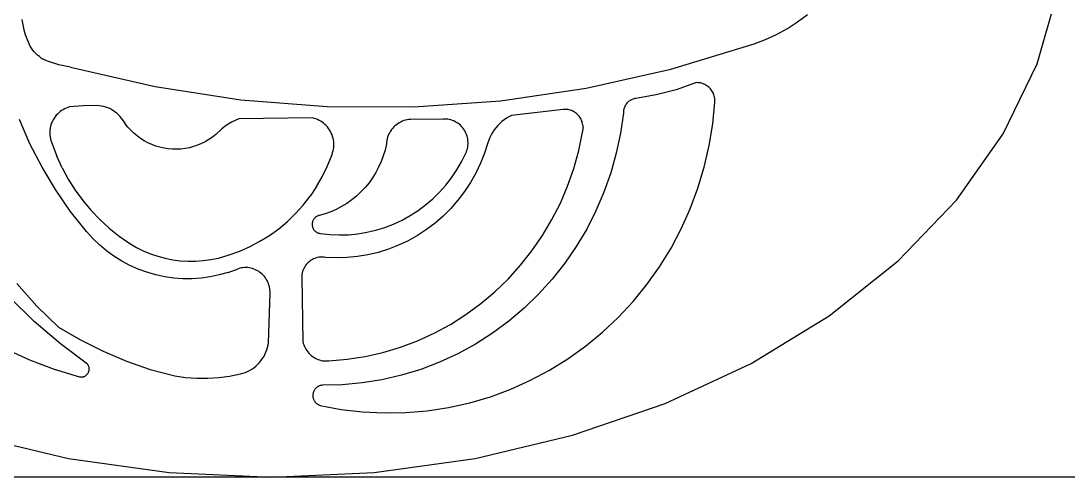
# Model space of a CAD drawing. Extents: x 396092 to 455492, y 17293 to 132793.
# Drawn here: x 413657.4 to 413788.1, y 60901 to 60957.8 of the extents above; entities that cross this region are included whole.
import ezdxf

# ---------------------------------------------------------------- set-up
doc = ezdxf.new("R2010")
doc.units = 0
doc.header["$LTSCALE"] = 1000
doc.header["$MEASUREMENT"] = 0
doc.layers.add('MU', color=34, linetype='Continuous')

msp = doc.modelspace()

# ---------------------------------------------------------------- linework, layer by layer
at = {"layer": 'MU', "color": 37}
for p, q in [((413784.05, 60952.49), (413786.65, 60961.62)), ((413754.18, 60957.72), (413755.41, 60958.64)), ((413657.49, 60957.99), (413657.59, 60957.35)), ((413657.59, 60957.35), (413657.73, 60956.73)), ((413752.9, 60956.89), (413754.18, 60957.72)), ((413657.73, 60956.73), (413657.91, 60956.12)), ((413657.91, 60956.12), (413658.13, 60955.52)), ((413750.17, 60955.51), (413751.56, 60956.15)), ((413751.56, 60956.15), (413752.9, 60956.89)), ((413658.13, 60955.52), (413658.39, 60954.93)), ((413658.52, 60954.67), (413658.39, 60954.93)), ((413658.67, 60954.42), (413658.52, 60954.67)), ((413658.84, 60954.19), (413658.67, 60954.42)), ((413738.39, 60951.82), (413748.75, 60954.97)), ((413748.75, 60954.97), (413750.17, 60955.51)), ((413659.02, 60953.96), (413658.84, 60954.19)), ((413659.22, 60953.75), (413659.02, 60953.96)), ((413659.43, 60953.55), (413659.22, 60953.75)), ((413659.66, 60953.37), (413659.43, 60953.55)), ((413659.9, 60953.2), (413659.66, 60953.37)), ((413659.9, 60953.2), (413660.15, 60953.05)), ((413660.4, 60952.93), (413660.15, 60953.05)), ((413660.67, 60952.82), (413660.4, 60952.93)), ((413662.09, 60952.37), (413660.67, 60952.82)), ((413663.54, 60952.06), (413662.09, 60952.37)), ((413663.54, 60952.06), (413674.08, 60949.63)), ((413727.83, 60949.45), (413738.39, 60951.82)), ((413779.78, 60943.73), (413784.05, 60952.49)), ((413674.08, 60949.63), (413684.77, 60947.98)), ((413717.13, 60947.88), (413727.83, 60949.45)), ((413739.04, 60949.25), (413736.55, 60948.6)), ((413741.46, 60950.12), (413739.04, 60949.25)), ((413741.61, 60950.13), (413741.46, 60950.12)), ((413741.76, 60950.12), (413741.61, 60950.13)), ((413741.9, 60950.11), (413741.76, 60950.12)), ((413742.05, 60950.09), (413741.9, 60950.11)), ((413742.19, 60950.05), (413742.05, 60950.09)), ((413742.33, 60950.01), (413742.19, 60950.05)), ((413742.47, 60949.96), (413742.33, 60950.01)), ((413742.6, 60949.9), (413742.47, 60949.96)), ((413742.73, 60949.83), (413742.6, 60949.9)), ((413742.86, 60949.75), (413742.73, 60949.83)), ((413742.98, 60949.67), (413742.86, 60949.75)), ((413743.09, 60949.57), (413742.98, 60949.67)), ((413743.2, 60949.47), (413743.09, 60949.57)), ((413743.3, 60949.36), (413743.2, 60949.47)), ((413743.39, 60949.25), (413743.3, 60949.36)), ((413743.48, 60949.13), (413743.39, 60949.25)), ((413743.56, 60949), (413743.48, 60949.13)), ((413684.77, 60947.98), (413695.54, 60947.14)), ((413706.35, 60947.11), (413717.13, 60947.88)), ((413733.15, 60947.8), (413733.06, 60947.73)), ((413733.25, 60947.87), (413733.15, 60947.8)), ((413733.35, 60947.94), (413733.25, 60947.87)), ((413733.46, 60947.99), (413733.35, 60947.94)), ((413733.56, 60948.04), (413733.46, 60947.99)), ((413733.67, 60948.08), (413733.56, 60948.04)), ((413733.79, 60948.12), (413733.67, 60948.08)), ((413733.9, 60948.14), (413733.79, 60948.12)), ((413734.02, 60948.16), (413733.9, 60948.14)), ((413736.55, 60948.6), (413734.02, 60948.16)), ((413743.63, 60948.87), (413743.56, 60949)), ((413743.69, 60948.74), (413743.63, 60948.87)), ((413743.74, 60948.6), (413743.69, 60948.74)), ((413743.79, 60948.45), (413743.74, 60948.6)), ((413743.82, 60948.31), (413743.79, 60948.45)), ((413743.85, 60948.16), (413743.82, 60948.31)), ((413743.86, 60948.01), (413743.85, 60948.16)), ((413743.87, 60947.86), (413743.86, 60948.01)), ((413743.86, 60947.71), (413743.87, 60947.86)), ((413662.24, 60946.52), (413662.07, 60946.37)), ((413662.42, 60946.65), (413662.24, 60946.52)), ((413662.61, 60946.76), (413662.42, 60946.65)), ((413662.8, 60946.87), (413662.61, 60946.76)), ((413663.01, 60946.96), (413662.8, 60946.87)), ((413663.21, 60947.03), (413663.01, 60946.96)), ((413663.42, 60947.1), (413663.21, 60947.03)), ((413665.14, 60947.24), (413663.42, 60947.1)), ((413666.86, 60947.26), (413665.14, 60947.24)), ((413667.13, 60947.25), (413666.86, 60947.26)), ((413667.4, 60947.21), (413667.13, 60947.25)), ((413667.67, 60947.16), (413667.4, 60947.21)), ((413667.93, 60947.09), (413667.67, 60947.16)), ((413668.19, 60947), (413667.93, 60947.09)), ((413668.44, 60946.89), (413668.19, 60947)), ((413668.68, 60946.76), (413668.44, 60946.89)), ((413668.91, 60946.62), (413668.68, 60946.76)), ((413669.13, 60946.46), (413668.91, 60946.62)), ((413695.54, 60947.14), (413706.35, 60947.11)), ((413724.96, 60946.78), (413718.52, 60946.02)), ((413725.11, 60946.8), (413724.96, 60946.78)), ((413725.26, 60946.8), (413725.11, 60946.8)), ((413725.41, 60946.79), (413725.26, 60946.8)), ((413725.56, 60946.77), (413725.41, 60946.79)), ((413725.7, 60946.74), (413725.56, 60946.77)), ((413725.84, 60946.7), (413725.7, 60946.74)), ((413725.99, 60946.65), (413725.84, 60946.7)), ((413726.12, 60946.59), (413725.99, 60946.65)), ((413726.26, 60946.52), (413726.12, 60946.59)), ((413726.38, 60946.45), (413726.26, 60946.52)), ((413732.47, 60946.58), (413732.46, 60946.46)), ((413732.49, 60946.7), (413732.47, 60946.58)), ((413732.52, 60946.82), (413732.49, 60946.7)), ((413732.55, 60946.93), (413732.52, 60946.82)), ((413732.59, 60947.05), (413732.55, 60946.93)), ((413732.64, 60947.16), (413732.59, 60947.05)), ((413732.69, 60947.26), (413732.64, 60947.16)), ((413732.75, 60947.36), (413732.69, 60947.26)), ((413732.82, 60947.46), (413732.75, 60947.36)), ((413732.9, 60947.56), (413732.82, 60947.46)), ((413732.98, 60947.64), (413732.9, 60947.56)), ((413733.06, 60947.73), (413732.98, 60947.64)), ((413743.6, 60944.98), (413743.86, 60947.71)), ((413658.49, 60942.52), (413657.19, 60945.52)), ((413661.28, 60945.31), (413661.19, 60945.1)), ((413661.38, 60945.51), (413661.28, 60945.31)), ((413661.49, 60945.7), (413661.38, 60945.51)), ((413661.62, 60945.88), (413661.49, 60945.7)), ((413661.76, 60946.06), (413661.62, 60945.88)), ((413661.91, 60946.22), (413661.76, 60946.06)), ((413662.07, 60946.37), (413661.91, 60946.22)), ((413669.34, 60946.29), (413669.13, 60946.46)), ((413669.54, 60946.1), (413669.34, 60946.29)), ((413669.73, 60945.9), (413669.54, 60946.1)), ((413669.9, 60945.68), (413669.73, 60945.9)), ((413669.9, 60945.68), (413670.36, 60945.01)), ((413683.63, 60945.21), (413683.21, 60944.95)), ((413684.07, 60945.43), (413683.63, 60945.21)), ((413684.52, 60945.63), (413684.07, 60945.43)), ((413693.69, 60945.73), (413684.52, 60945.63)), ((413693.91, 60945.67), (413693.69, 60945.73)), ((413694.12, 60945.61), (413693.91, 60945.67)), ((413694.33, 60945.53), (413694.12, 60945.61)), ((413694.53, 60945.43), (413694.33, 60945.53)), ((413694.73, 60945.32), (413694.53, 60945.43)), ((413694.91, 60945.2), (413694.73, 60945.32)), ((413695.09, 60945.07), (413694.91, 60945.2)), ((413704.7, 60945.22), (413704.51, 60945.12)), ((413704.89, 60945.31), (413704.7, 60945.22)), ((413705.09, 60945.39), (413704.89, 60945.31)), ((413705.29, 60945.45), (413705.09, 60945.39)), ((413705.5, 60945.49), (413705.29, 60945.45)), ((413705.71, 60945.53), (413705.5, 60945.49)), ((413705.92, 60945.54), (413705.71, 60945.53)), ((413709.98, 60945.59), (413705.92, 60945.54)), ((413710.17, 60945.59), (413709.98, 60945.59)), ((413710.37, 60945.58), (413710.17, 60945.59)), ((413710.56, 60945.56), (413710.37, 60945.58)), ((413710.76, 60945.53), (413710.56, 60945.56)), ((413710.95, 60945.48), (413710.76, 60945.53)), ((413711.14, 60945.42), (413710.95, 60945.48)), ((413711.32, 60945.35), (413711.14, 60945.42)), ((413711.5, 60945.26), (413711.32, 60945.35)), ((413711.67, 60945.16), (413711.5, 60945.26)), ((413717.32, 60945.27), (413717.05, 60945.04)), ((413717.6, 60945.49), (413717.32, 60945.27)), ((413717.9, 60945.69), (413717.6, 60945.49)), ((413718.2, 60945.87), (413717.9, 60945.69)), ((413718.52, 60946.02), (413718.2, 60945.87)), ((413726.51, 60946.36), (413726.38, 60946.45)), ((413726.62, 60946.27), (413726.51, 60946.36)), ((413726.74, 60946.17), (413726.62, 60946.27)), ((413726.84, 60946.06), (413726.74, 60946.17)), ((413726.94, 60945.94), (413726.84, 60946.06)), ((413727.03, 60945.82), (413726.94, 60945.94)), ((413727.11, 60945.69), (413727.03, 60945.82)), ((413727.18, 60945.56), (413727.11, 60945.69)), ((413727.24, 60945.42), (413727.18, 60945.56)), ((413727.3, 60945.28), (413727.24, 60945.42)), ((413727.34, 60945.14), (413727.3, 60945.28)), ((413732.46, 60946.34), (413732.1, 60943.82)), ((413732.46, 60946.46), (413732.46, 60946.34)), ((413660.97, 60944.24), (413660.95, 60944.01)), ((413660.95, 60944.01), (413660.95, 60943.79)), ((413661, 60944.46), (413660.97, 60944.24)), ((413661.05, 60944.68), (413661, 60944.46)), ((413661.11, 60944.89), (413661.05, 60944.68)), ((413661.19, 60945.1), (413661.11, 60944.89)), ((413670.69, 60944.59), (413670.36, 60945.01)), ((413671.05, 60944.19), (413670.69, 60944.59)), ((413671.44, 60943.82), (413671.05, 60944.19)), ((413681.66, 60943.67), (413682.42, 60944.36)), ((413682.8, 60944.67), (413682.42, 60944.36)), ((413683.21, 60944.95), (413682.8, 60944.67)), ((413695.26, 60944.92), (413695.09, 60945.07)), ((413695.42, 60944.77), (413695.26, 60944.92)), ((413695.57, 60944.6), (413695.42, 60944.77)), ((413695.71, 60944.42), (413695.57, 60944.6)), ((413695.84, 60944.23), (413695.71, 60944.42)), ((413695.95, 60944.04), (413695.84, 60944.23)), ((413696.05, 60943.84), (413695.95, 60944.04)), ((413703.33, 60943.92), (413703.23, 60943.73)), ((413703.44, 60944.1), (413703.33, 60943.92)), ((413703.56, 60944.28), (413703.44, 60944.1)), ((413703.7, 60944.44), (413703.56, 60944.28)), ((413703.84, 60944.6), (413703.7, 60944.44)), ((413703.99, 60944.75), (413703.84, 60944.6)), ((413704.16, 60944.88), (413703.99, 60944.75)), ((413704.33, 60945.01), (413704.16, 60944.88)), ((413704.51, 60945.12), (413704.33, 60945.01)), ((413711.83, 60945.06), (413711.67, 60945.16)), ((413711.99, 60944.94), (413711.83, 60945.06)), ((413712.14, 60944.81), (413711.99, 60944.94)), ((413712.28, 60944.67), (413712.14, 60944.81)), ((413712.41, 60944.52), (413712.28, 60944.67)), ((413712.53, 60944.36), (413712.41, 60944.52)), ((413712.64, 60944.19), (413712.53, 60944.36)), ((413712.74, 60944.02), (413712.64, 60944.19)), ((413712.83, 60943.84), (413712.74, 60944.02)), ((413716.16, 60943.93), (413715.98, 60943.62)), ((413716.35, 60944.23), (413716.16, 60943.93)), ((413716.57, 60944.51), (413716.35, 60944.23)), ((413716.8, 60944.78), (413716.57, 60944.51)), ((413717.05, 60945.04), (413716.8, 60944.78)), ((413726.89, 60941.67), (413727.36, 60943.94)), ((413727.38, 60944.99), (413727.34, 60945.14)), ((413727.36, 60943.94), (413727.39, 60944.09)), ((413727.41, 60944.84), (413727.38, 60944.99)), ((413727.39, 60944.09), (413727.41, 60944.24)), ((413727.41, 60944.84), (413727.42, 60944.69)), ((413727.41, 60944.24), (413727.43, 60944.39)), ((413727.42, 60944.69), (413727.43, 60944.54)), ((413727.43, 60944.39), (413727.43, 60944.54)), ((413743.16, 60942.28), (413743.6, 60944.98)), ((413660.95, 60943.79), (413660.96, 60943.56)), ((413660.96, 60943.56), (413660.99, 60943.34)), ((413660.99, 60943.34), (413661.03, 60943.12)), ((413661.03, 60943.12), (413661.09, 60942.9)), ((413661.09, 60942.9), (413661.16, 60942.69)), ((413661.16, 60942.69), (413661.24, 60942.48)), ((413671.85, 60943.48), (413671.44, 60943.82)), ((413672.28, 60943.16), (413671.85, 60943.48)), ((413672.73, 60942.88), (413672.28, 60943.16)), ((413673.2, 60942.63), (413672.73, 60942.88)), ((413673.68, 60942.41), (413673.2, 60942.63)), ((413680.34, 60942.77), (413679.87, 60942.53)), ((413680.8, 60943.04), (413680.34, 60942.77)), ((413681.24, 60943.34), (413680.8, 60943.04)), ((413681.66, 60943.67), (413681.24, 60943.34)), ((413696.14, 60943.63), (413696.05, 60943.84)), ((413696.21, 60943.42), (413696.14, 60943.63)), ((413696.27, 60943.2), (413696.21, 60943.42)), ((413696.32, 60942.98), (413696.27, 60943.2)), ((413696.35, 60942.75), (413696.32, 60942.98)), ((413696.37, 60942.52), (413696.35, 60942.75)), ((413702.94, 60942.69), (413702.92, 60942.48)), ((413702.97, 60942.91), (413702.94, 60942.69)), ((413703.01, 60943.12), (413702.97, 60942.91)), ((413703.07, 60943.33), (413703.01, 60943.12)), ((413703.15, 60943.53), (413703.07, 60943.33)), ((413703.23, 60943.73), (413703.15, 60943.53)), ((413712.9, 60943.66), (413712.83, 60943.84)), ((413712.97, 60943.47), (413712.9, 60943.66)), ((413713.02, 60943.27), (413712.97, 60943.47)), ((413713.06, 60943.08), (413713.02, 60943.27)), ((413713.08, 60942.88), (413713.06, 60943.08)), ((413713.1, 60942.68), (413713.08, 60942.88)), ((413713.1, 60942.48), (413713.1, 60942.68)), ((413715.58, 60942.62), (413715.16, 60941.33)), ((413715.69, 60942.96), (413715.58, 60942.62)), ((413715.82, 60943.29), (413715.69, 60942.96)), ((413715.98, 60943.62), (413715.82, 60943.29)), ((413732.1, 60943.82), (413731.57, 60941.32)), ((413773.96, 60935.48), (413779.78, 60943.73)), ((413659.99, 60939.61), (413658.49, 60942.52)), ((413661.24, 60942.48), (413661.82, 60940.97)), ((413674.18, 60942.22), (413673.68, 60942.41)), ((413674.69, 60942.07), (413674.18, 60942.22)), ((413675.2, 60941.95), (413674.69, 60942.07)), ((413675.73, 60941.87), (413675.2, 60941.95)), ((413676.26, 60941.83), (413675.73, 60941.87)), ((413676.79, 60941.82), (413676.26, 60941.83)), ((413677.31, 60941.85), (413676.79, 60941.82)), ((413677.84, 60941.91), (413677.31, 60941.85)), ((413678.36, 60942.01), (413677.84, 60941.91)), ((413678.87, 60942.15), (413678.36, 60942.01)), ((413679.38, 60942.32), (413678.87, 60942.15)), ((413679.87, 60942.53), (413679.38, 60942.32)), ((413696.15, 60941.19), (413696.22, 60941.4)), ((413696.22, 60941.4), (413696.28, 60941.62)), ((413696.28, 60941.62), (413696.32, 60941.85)), ((413696.32, 60941.85), (413696.35, 60942.07)), ((413696.35, 60942.07), (413696.37, 60942.3)), ((413696.37, 60942.3), (413696.37, 60942.52)), ((413702.75, 60941.73), (413702.53, 60941)), ((413702.92, 60942.48), (413702.75, 60941.73)), ((413712.29, 60940.26), (413712.82, 60941.32)), ((413712.82, 60941.32), (413712.9, 60941.5)), ((413712.9, 60941.5), (413712.96, 60941.69)), ((413712.96, 60941.69), (413713.01, 60941.88)), ((413713.01, 60941.88), (413713.05, 60942.08)), ((413713.05, 60942.08), (413713.08, 60942.28)), ((413713.08, 60942.28), (413713.1, 60942.48)), ((413715.16, 60941.33), (413714.65, 60940.07)), ((413726.27, 60939.43), (413726.89, 60941.67)), ((413731.57, 60941.32), (413730.89, 60938.87)), ((413742.54, 60939.6), (413743.16, 60942.28)), ((413662.49, 60939.51), (413661.82, 60940.97)), ((413695.53, 60939.66), (413696.07, 60940.98)), ((413696.07, 60940.98), (413696.15, 60941.19)), ((413702.26, 60940.28), (413701.95, 60939.58)), ((413702.53, 60941), (413702.26, 60940.28)), ((413711.7, 60939.24), (413712.29, 60940.26)), ((413714.65, 60940.07), (413714.07, 60938.85)), ((413661.66, 60936.8), (413659.99, 60939.61)), ((413662.49, 60939.51), (413663.26, 60938.1)), ((413694.9, 60938.38), (413695.53, 60939.66)), ((413701.59, 60938.91), (413701.19, 60938.26)), ((413701.95, 60939.58), (413701.59, 60938.91)), ((413711.04, 60938.27), (413711.7, 60939.24)), ((413714.07, 60938.85), (413713.4, 60937.67)), ((413725.5, 60937.24), (413726.27, 60939.43)), ((413730.89, 60938.87), (413730.04, 60936.47)), ((413741.75, 60936.98), (413742.54, 60939.6)), ((413663.26, 60938.1), (413664.12, 60936.74)), ((413694.19, 60937.16), (413694.9, 60938.38)), ((413700.75, 60937.64), (413700.26, 60937.05)), ((413701.19, 60938.26), (413700.75, 60937.64)), ((413709.53, 60936.47), (413710.32, 60937.34)), ((413710.32, 60937.34), (413711.04, 60938.27)), ((413713.4, 60937.67), (413712.66, 60936.54)), ((413663.51, 60934.12), (413661.66, 60936.8)), ((413664.12, 60936.74), (413665.06, 60935.44)), ((413694.19, 60937.16), (413693.4, 60935.98)), ((413699.74, 60936.5), (413699.19, 60935.98)), ((413700.26, 60937.05), (413699.74, 60936.5)), ((413708.7, 60935.65), (413709.53, 60936.47)), ((413712.66, 60936.54), (413711.84, 60935.47)), ((413724.6, 60935.11), (413725.5, 60937.24)), ((413730.04, 60936.47), (413729.04, 60934.13)), ((413740.8, 60934.41), (413741.75, 60936.98)), ((413665.06, 60935.44), (413666.09, 60934.21)), ((413691.58, 60933.81), (413692.53, 60934.86)), ((413692.53, 60934.86), (413693.4, 60935.98)), ((413697.98, 60935.07), (413697.34, 60934.68)), ((413698.6, 60935.51), (413697.98, 60935.07)), ((413699.19, 60935.98), (413698.6, 60935.51)), ((413706.87, 60934.19), (413707.81, 60934.89)), ((413707.81, 60934.89), (413708.7, 60935.65)), ((413711.84, 60935.47), (413710.96, 60934.45)), ((413723.55, 60933.05), (413724.6, 60935.11)), ((413766.69, 60927.89), (413773.96, 60935.48)), ((413665.54, 60931.56), (413663.51, 60934.12)), ((413666.09, 60934.21), (413667.2, 60933.06)), ((413690.57, 60932.83), (413691.58, 60933.81)), ((413694.2, 60933.43), (413694.14, 60933.39)), ((413694.27, 60933.47), (413694.2, 60933.43)), ((413694.33, 60933.5), (413694.27, 60933.47)), ((413694.4, 60933.53), (413694.33, 60933.5)), ((413694.47, 60933.55), (413694.4, 60933.53)), ((413694.55, 60933.57), (413694.47, 60933.55)), ((413695.27, 60933.77), (413694.55, 60933.57)), ((413695.98, 60934.03), (413695.27, 60933.77)), ((413696.67, 60934.33), (413695.98, 60934.03)), ((413697.34, 60934.68), (413696.67, 60934.33)), ((413704.87, 60932.99), (413705.89, 60933.56)), ((413705.89, 60933.56), (413706.87, 60934.19)), ((413710.01, 60933.5), (413708.99, 60932.62)), ((413710.96, 60934.45), (413710.01, 60933.5)), ((413729.04, 60934.13), (413727.89, 60931.87)), ((413739.68, 60931.92), (413740.8, 60934.41)), ((413667.2, 60933.06), (413668.37, 60931.98)), ((413689.49, 60931.92), (413690.57, 60932.83)), ((413693.68, 60932.63), (413693.67, 60932.56)), ((413693.67, 60932.56), (413693.67, 60932.48)), ((413693.67, 60932.48), (413693.67, 60932.41)), ((413693.67, 60932.41), (413693.67, 60932.33)), ((413693.67, 60932.33), (413693.68, 60932.26)), ((413693.69, 60932.71), (413693.68, 60932.63)), ((413693.68, 60932.26), (413693.7, 60932.18)), ((413693.71, 60932.78), (413693.69, 60932.71)), ((413693.7, 60932.18), (413693.72, 60932.11)), ((413693.74, 60932.85), (413693.71, 60932.78)), ((413693.72, 60932.11), (413693.74, 60932.04)), ((413693.76, 60932.92), (413693.74, 60932.85)), ((413693.8, 60932.99), (413693.76, 60932.92)), ((413693.83, 60933.06), (413693.8, 60932.99)), ((413693.88, 60933.12), (413693.83, 60933.06)), ((413693.92, 60933.18), (413693.88, 60933.12)), ((413693.97, 60933.24), (413693.92, 60933.18)), ((413694.02, 60933.29), (413693.97, 60933.24)), ((413694.08, 60933.34), (413694.02, 60933.29)), ((413694.14, 60933.39), (413694.08, 60933.34)), ((413702.73, 60932.08), (413703.81, 60932.5)), ((413703.81, 60932.5), (413704.87, 60932.99)), ((413708.99, 60932.62), (413707.92, 60931.81)), ((413722.37, 60931.06), (413723.55, 60933.05)), ((413666.31, 60930.71), (413665.54, 60931.56)), ((413668.37, 60931.98), (413669.62, 60930.98)), ((413669.62, 60930.98), (413670.93, 60930.07)), ((413687.16, 60930.35), (413688.35, 60931.09)), ((413688.35, 60931.09), (413689.49, 60931.92)), ((413693.74, 60932.04), (413693.77, 60931.97)), ((413693.77, 60931.97), (413693.81, 60931.9)), ((413693.81, 60931.9), (413693.84, 60931.83)), ((413693.84, 60931.83), (413693.89, 60931.77)), ((413693.89, 60931.77), (413693.93, 60931.71)), ((413693.93, 60931.71), (413693.98, 60931.66)), ((413693.98, 60931.66), (413694.04, 60931.6)), ((413694.04, 60931.6), (413694.09, 60931.56)), ((413694.09, 60931.56), (413694.15, 60931.51)), ((413694.15, 60931.51), (413694.22, 60931.47)), ((413694.22, 60931.47), (413694.28, 60931.43)), ((413694.28, 60931.43), (413694.35, 60931.4)), ((413694.35, 60931.4), (413694.42, 60931.38)), ((413694.42, 60931.38), (413694.49, 60931.35)), ((413694.49, 60931.35), (413694.56, 60931.34)), ((413694.56, 60931.34), (413694.64, 60931.33)), ((413694.64, 60931.33), (413694.71, 60931.32)), ((413694.71, 60931.32), (413695.87, 60931.19)), ((413695.87, 60931.19), (413697.02, 60931.14)), ((413697.02, 60931.14), (413698.18, 60931.17)), ((413698.18, 60931.17), (413699.34, 60931.28)), ((413699.34, 60931.28), (413700.49, 60931.47)), ((413700.49, 60931.47), (413701.62, 60931.74)), ((413701.62, 60931.74), (413702.73, 60932.08)), ((413706.8, 60931.07), (413705.63, 60930.42)), ((413707.92, 60931.81), (413706.8, 60931.07)), ((413721.06, 60929.16), (413722.37, 60931.06)), ((413727.89, 60931.87), (413726.59, 60929.69)), ((413738.4, 60929.51), (413739.68, 60931.92)), ((413667.14, 60929.91), (413666.31, 60930.71)), ((413668.03, 60929.17), (413667.14, 60929.91)), ((413670.93, 60930.07), (413671.76, 60929.58)), ((413671.76, 60929.58), (413672.62, 60929.16)), ((413684.63, 60929.12), (413685.92, 60929.69)), ((413685.92, 60929.69), (413687.16, 60930.35)), ((413704.43, 60929.85), (413703.18, 60929.36)), ((413705.63, 60930.42), (413704.43, 60929.85)), ((413726.59, 60929.69), (413725.16, 60927.6)), ((413736.97, 60927.18), (413738.4, 60929.51)), ((413668.96, 60928.49), (413668.03, 60929.17)), ((413669.93, 60927.88), (413668.96, 60928.49)), ((413672.62, 60929.16), (413673.5, 60928.79)), ((413673.5, 60928.79), (413674.41, 60928.48)), ((413674.41, 60928.48), (413675.33, 60928.23)), ((413675.33, 60928.23), (413676.27, 60928.04)), ((413681.03, 60928.07), (413681.97, 60928.26)), ((413681.97, 60928.26), (413683.31, 60928.65)), ((413683.31, 60928.65), (413684.63, 60929.12)), ((413694, 60928.22), (413693.85, 60928.16)), ((413694.16, 60928.27), (413694, 60928.22)), ((413694.32, 60928.32), (413694.16, 60928.27)), ((413694.48, 60928.35), (413694.32, 60928.32)), ((413694.65, 60928.37), (413694.48, 60928.35)), ((413694.81, 60928.38), (413694.65, 60928.37)), ((413694.98, 60928.38), (413694.81, 60928.38)), ((413695.15, 60928.36), (413694.98, 60928.38)), ((413695.31, 60928.34), (413695.15, 60928.36)), ((413696.64, 60928.28), (413695.31, 60928.34)), ((413697.97, 60928.31), (413696.64, 60928.28)), ((413699.3, 60928.44), (413697.97, 60928.31)), ((413700.61, 60928.66), (413699.3, 60928.44)), ((413701.91, 60928.96), (413700.61, 60928.66)), ((413703.18, 60929.36), (413701.91, 60928.96)), ((413719.63, 60927.35), (413721.06, 60929.16)), ((413670.94, 60927.34), (413669.93, 60927.88)), ((413671.99, 60926.87), (413670.94, 60927.34)), ((413673.06, 60926.48), (413671.99, 60926.87)), ((413676.27, 60928.04), (413677.22, 60927.92)), ((413677.22, 60927.92), (413678.17, 60927.86)), ((413678.17, 60927.86), (413679.13, 60927.87)), ((413679.13, 60927.87), (413680.08, 60927.94)), ((413680.08, 60927.94), (413681.03, 60928.07)), ((413683.18, 60926.46), (413684.45, 60926.92)), ((413684.64, 60926.98), (413684.45, 60926.92)), ((413684.84, 60927.02), (413684.64, 60926.98)), ((413685.03, 60927.05), (413684.84, 60927.02)), ((413685.23, 60927.06), (413685.03, 60927.05)), ((413685.43, 60927.07), (413685.23, 60927.06)), ((413685.63, 60927.06), (413685.43, 60927.07)), ((413685.83, 60927.03), (413685.63, 60927.06)), ((413686.03, 60926.99), (413685.83, 60927.03)), ((413686.22, 60926.94), (413686.03, 60926.99)), ((413686.41, 60926.88), (413686.22, 60926.94)), ((413686.6, 60926.8), (413686.41, 60926.88)), ((413692.58, 60926.87), (413692.52, 60926.72)), ((413692.65, 60927.02), (413692.58, 60926.87)), ((413692.74, 60927.17), (413692.65, 60927.02)), ((413692.83, 60927.31), (413692.74, 60927.17)), ((413692.93, 60927.45), (413692.83, 60927.31)), ((413693.04, 60927.57), (413692.93, 60927.45)), ((413693.16, 60927.69), (413693.04, 60927.57)), ((413693.28, 60927.8), (413693.16, 60927.69)), ((413693.42, 60927.91), (413693.28, 60927.8)), ((413693.55, 60928), (413693.42, 60927.91)), ((413693.7, 60928.08), (413693.55, 60928)), ((413693.85, 60928.16), (413693.7, 60928.08)), ((413718.09, 60925.64), (413719.63, 60927.35)), ((413725.16, 60927.6), (413723.59, 60925.62)), ((413735.39, 60924.96), (413736.97, 60927.18)), ((413758.11, 60921.07), (413766.69, 60927.89)), ((413674.16, 60926.16), (413673.06, 60926.48)), ((413675.28, 60925.92), (413674.16, 60926.16)), ((413676.41, 60925.76), (413675.28, 60925.92)), ((413677.55, 60925.68), (413676.41, 60925.76)), ((413678.69, 60925.68), (413677.55, 60925.68)), ((413679.83, 60925.75), (413678.69, 60925.68)), ((413680.96, 60925.91), (413679.83, 60925.75)), ((413682.08, 60926.15), (413680.96, 60925.91)), ((413683.18, 60926.46), (413682.08, 60926.15)), ((413686.78, 60926.71), (413686.6, 60926.8)), ((413686.96, 60926.61), (413686.78, 60926.71)), ((413687.12, 60926.5), (413686.96, 60926.61)), ((413687.28, 60926.38), (413687.12, 60926.5)), ((413687.43, 60926.25), (413687.28, 60926.38)), ((413687.58, 60926.1), (413687.43, 60926.25)), ((413687.71, 60925.95), (413687.58, 60926.1)), ((413687.83, 60925.79), (413687.71, 60925.95)), ((413687.94, 60925.62), (413687.83, 60925.79)), ((413688.05, 60925.44), (413687.94, 60925.62)), ((413692.37, 60926.06), (413692.36, 60925.89)), ((413692.36, 60925.89), (413692.51, 60917.81)), ((413692.39, 60926.23), (413692.37, 60926.06)), ((413692.42, 60926.39), (413692.39, 60926.23)), ((413692.46, 60926.56), (413692.42, 60926.39)), ((413692.52, 60926.72), (413692.46, 60926.56)), ((413716.43, 60924.05), (413718.09, 60925.64)), ((413723.59, 60925.62), (413721.89, 60923.75)), ((413656.85, 60925.09), (413659.36, 60922.27)), ((413688.14, 60925.26), (413688.05, 60925.44)), ((413688.21, 60925.07), (413688.14, 60925.26)), ((413688.28, 60924.88), (413688.21, 60925.07)), ((413688.33, 60924.68), (413688.28, 60924.88)), ((413688.37, 60924.48), (413688.33, 60924.68)), ((413688.4, 60924.28), (413688.37, 60924.48)), ((413688.41, 60924.07), (413688.4, 60924.28)), ((413733.67, 60922.85), (413735.39, 60924.96)), ((413659.02, 60920.36), (413655.95, 60923.39)), ((413688.22, 60917.7), (413688.41, 60923.87)), ((413688.41, 60923.87), (413688.41, 60924.07)), ((413714.68, 60922.57), (413716.43, 60924.05)), ((413721.89, 60923.75), (413720.08, 60921.99)), ((413659.36, 60922.27), (413662.06, 60919.64)), ((413712.83, 60921.21), (413714.68, 60922.57)), ((413720.08, 60921.99), (413718.16, 60920.37)), ((413731.82, 60920.86), (413733.67, 60922.85)), ((413662.29, 60917.54), (413659.02, 60920.36)), ((413710.9, 60919.99), (413712.83, 60921.21)), ((413718.16, 60920.37), (413716.13, 60918.88)), ((413729.84, 60919), (413731.82, 60920.86)), ((413748.38, 60915.12), (413758.11, 60921.07)), ((413662.06, 60919.64), (413664.78, 60918.04)), ((413708.89, 60918.9), (413710.9, 60919.99)), ((413664.78, 60918.04), (413667.6, 60916.63)), ((413692.51, 60917.81), (413692.56, 60917.62)), ((413704.67, 60917.15), (413706.81, 60917.95)), ((413706.81, 60917.95), (413708.89, 60918.9)), ((413716.13, 60918.88), (413714.01, 60917.53)), ((413727.75, 60917.28), (413729.84, 60919)), ((413655.43, 60916.95), (413658.42, 60915.57)), ((413665.66, 60915.02), (413662.29, 60917.54)), ((413667.6, 60916.63), (413670.51, 60915.4)), ((413687.76, 60916.23), (413687.89, 60916.51)), ((413687.89, 60916.51), (413688.01, 60916.8)), ((413688.01, 60916.8), (413688.1, 60917.09)), ((413688.1, 60917.09), (413688.17, 60917.4)), ((413688.17, 60917.4), (413688.22, 60917.7)), ((413692.56, 60917.62), (413692.62, 60917.42)), ((413692.62, 60917.42), (413692.7, 60917.24)), ((413692.7, 60917.24), (413692.79, 60917.06)), ((413692.79, 60917.06), (413692.88, 60916.88)), ((413692.88, 60916.88), (413692.99, 60916.71)), ((413692.99, 60916.71), (413693.12, 60916.55)), ((413693.12, 60916.55), (413693.25, 60916.4)), ((413700.27, 60915.98), (413702.49, 60916.49)), ((413702.49, 60916.49), (413704.67, 60917.15)), ((413714.01, 60917.53), (413711.81, 60916.32)), ((413725.55, 60915.7), (413727.75, 60917.28)), ((413658.42, 60915.57), (413661.51, 60914.4)), ((413670.51, 60915.4), (413673.49, 60914.38)), ((413686.86, 60914.98), (413687.07, 60915.2)), ((413687.07, 60915.2), (413687.27, 60915.44)), ((413687.27, 60915.44), (413687.45, 60915.69)), ((413687.45, 60915.69), (413687.62, 60915.95)), ((413687.62, 60915.95), (413687.76, 60916.23)), ((413693.25, 60916.4), (413693.39, 60916.26)), ((413693.39, 60916.26), (413693.54, 60916.12)), ((413693.54, 60916.12), (413693.69, 60916)), ((413693.69, 60916), (413693.86, 60915.89)), ((413693.86, 60915.89), (413694.03, 60915.79)), ((413694.03, 60915.79), (413694.21, 60915.7)), ((413694.21, 60915.7), (413694.39, 60915.62)), ((413694.39, 60915.62), (413694.58, 60915.56)), ((413694.58, 60915.56), (413694.77, 60915.5)), ((413694.77, 60915.5), (413694.96, 60915.46)), ((413694.96, 60915.46), (413695.16, 60915.44)), ((413695.16, 60915.44), (413695.36, 60915.42)), ((413695.36, 60915.42), (413695.55, 60915.42)), ((413695.55, 60915.42), (413695.75, 60915.44)), ((413695.75, 60915.44), (413698.02, 60915.63)), ((413698.02, 60915.63), (413700.27, 60915.98)), ((413709.53, 60915.27), (413707.19, 60914.38)), ((413711.81, 60916.32), (413709.53, 60915.27)), ((413723.25, 60914.28), (413725.55, 60915.7)), ((413737.66, 60910.12), (413748.38, 60915.12)), ((413661.51, 60914.4), (413664.66, 60913.46)), ((413665.64, 60913.77), (413665.68, 60913.82)), ((413665.7, 60914.97), (413665.66, 60915.02)), ((413665.68, 60913.82), (413665.71, 60913.87)), ((413665.73, 60914.92), (413665.7, 60914.97)), ((413665.71, 60913.87), (413665.75, 60913.93)), ((413665.76, 60914.86), (413665.73, 60914.92)), ((413665.75, 60913.93), (413665.77, 60913.99)), ((413665.79, 60914.8), (413665.76, 60914.86)), ((413665.77, 60913.99), (413665.8, 60914.05)), ((413665.81, 60914.74), (413665.79, 60914.8)), ((413665.8, 60914.05), (413665.82, 60914.11)), ((413665.83, 60914.68), (413665.81, 60914.74)), ((413665.82, 60914.11), (413665.84, 60914.17)), ((413665.85, 60914.62), (413665.83, 60914.68)), ((413665.84, 60914.17), (413665.85, 60914.23)), ((413665.86, 60914.55), (413665.85, 60914.62)), ((413665.85, 60914.23), (413665.86, 60914.3)), ((413665.86, 60914.49), (413665.86, 60914.55)), ((413665.87, 60914.43), (413665.86, 60914.49)), ((413665.86, 60914.3), (413665.87, 60914.36)), ((413665.87, 60914.36), (413665.87, 60914.43)), ((413673.49, 60914.38), (413676.53, 60913.56)), ((413683.38, 60913.54), (413684.74, 60913.81)), ((413684.74, 60913.81), (413685.03, 60913.89)), ((413685.03, 60913.89), (413685.32, 60913.99)), ((413685.32, 60913.99), (413685.6, 60914.11)), ((413685.6, 60914.11), (413685.87, 60914.25)), ((413685.87, 60914.25), (413686.14, 60914.41)), ((413686.14, 60914.41), (413686.39, 60914.58)), ((413686.39, 60914.58), (413686.63, 60914.77)), ((413686.63, 60914.77), (413686.86, 60914.98)), ((413707.19, 60914.38), (413704.8, 60913.65)), ((413720.87, 60913.01), (413723.25, 60914.28)), ((413664.66, 60913.46), (413664.72, 60913.44)), ((413664.72, 60913.44), (413664.79, 60913.43)), ((413664.79, 60913.43), (413664.85, 60913.43)), ((413664.85, 60913.43), (413664.91, 60913.42)), ((413664.91, 60913.42), (413664.98, 60913.43)), ((413664.98, 60913.43), (413665.04, 60913.43)), ((413665.04, 60913.43), (413665.1, 60913.45)), ((413665.1, 60913.45), (413665.16, 60913.46)), ((413665.16, 60913.46), (413665.22, 60913.48)), ((413665.22, 60913.48), (413665.28, 60913.5)), ((413665.28, 60913.5), (413665.34, 60913.53)), ((413665.34, 60913.53), (413665.4, 60913.56)), ((413665.4, 60913.56), (413665.45, 60913.6)), ((413665.45, 60913.6), (413665.5, 60913.64)), ((413665.5, 60913.64), (413665.55, 60913.68)), ((413665.55, 60913.68), (413665.59, 60913.72)), ((413665.59, 60913.72), (413665.64, 60913.77)), ((413676.53, 60913.56), (413677.89, 60913.37)), ((413677.89, 60913.37), (413679.27, 60913.27)), ((413679.27, 60913.27), (413680.64, 60913.27)), ((413680.64, 60913.27), (413682.02, 60913.35)), ((413682.02, 60913.35), (413683.38, 60913.54)), ((413699.9, 60912.68), (413697.41, 60912.45)), ((413702.37, 60913.08), (413699.9, 60912.68)), ((413704.8, 60913.65), (413702.37, 60913.08)), ((413718.41, 60911.91), (413720.87, 60913.01)), ((413693.76, 60911.25), (413693.75, 60911.17)), ((413693.77, 60911.34), (413693.76, 60911.25)), ((413693.79, 60911.42), (413693.77, 60911.34)), ((413693.81, 60911.5), (413693.79, 60911.42)), ((413693.84, 60911.58), (413693.81, 60911.5)), ((413693.87, 60911.66), (413693.84, 60911.58)), ((413693.91, 60911.74), (413693.87, 60911.66)), ((413693.95, 60911.81), (413693.91, 60911.74)), ((413694, 60911.88), (413693.95, 60911.81)), ((413694.05, 60911.95), (413694, 60911.88)), ((413694.1, 60912.01), (413694.05, 60911.95)), ((413694.16, 60912.07), (413694.1, 60912.01)), ((413694.23, 60912.12), (413694.16, 60912.07)), ((413694.29, 60912.17), (413694.23, 60912.12)), ((413694.36, 60912.22), (413694.29, 60912.17)), ((413694.44, 60912.26), (413694.36, 60912.22)), ((413694.51, 60912.29), (413694.44, 60912.26)), ((413694.59, 60912.32), (413694.51, 60912.29)), ((413694.67, 60912.35), (413694.59, 60912.32)), ((413694.75, 60912.37), (413694.67, 60912.35)), ((413694.83, 60912.38), (413694.75, 60912.37)), ((413694.92, 60912.39), (413694.83, 60912.38)), ((413697.41, 60912.45), (413694.92, 60912.39)), ((413715.88, 60910.97), (413718.41, 60911.91)), ((413693.75, 60911.17), (413693.75, 60911.08)), ((413693.75, 60911.08), (413693.75, 60911)), ((413693.75, 60911), (413693.76, 60910.91)), ((413693.76, 60910.91), (413693.78, 60910.83)), ((413693.78, 60910.83), (413693.8, 60910.75)), ((413693.8, 60910.75), (413693.83, 60910.67)), ((413693.83, 60910.67), (413693.86, 60910.59)), ((413693.86, 60910.59), (413693.9, 60910.51)), ((413693.9, 60910.51), (413693.94, 60910.44)), ((413693.94, 60910.44), (413693.98, 60910.37)), ((413693.98, 60910.37), (413694.03, 60910.3)), ((413694.03, 60910.3), (413694.09, 60910.24)), ((413694.09, 60910.24), (413694.15, 60910.18)), ((413694.15, 60910.18), (413694.21, 60910.12)), ((413694.21, 60910.12), (413694.28, 60910.07)), ((413694.28, 60910.07), (413694.35, 60910.02)), ((413694.35, 60910.02), (413694.42, 60909.98)), ((413694.42, 60909.98), (413694.49, 60909.94)), ((413694.49, 60909.94), (413694.57, 60909.91)), ((413694.57, 60909.91), (413694.65, 60909.89)), ((413694.65, 60909.89), (413697.29, 60909.39)), ((413710.67, 60909.62), (413713.3, 60910.21)), ((413713.3, 60910.21), (413715.88, 60910.97)), ((413726.13, 60906.16), (413737.66, 60910.12)), ((413697.29, 60909.39), (413699.96, 60909.08)), ((413699.96, 60909.08), (413702.65, 60908.94)), ((413702.65, 60908.94), (413705.34, 60908.99)), ((413705.34, 60908.99), (413708.01, 60909.22)), ((413708.01, 60909.22), (413710.67, 60909.62)), ((413651.13, 60906.16), (413663.28, 60903.28)), ((413713.98, 60903.28), (413726.13, 60906.16)), ((413663.28, 60903.28), (413675.85, 60901.53)), ((413701.41, 60901.53), (413713.98, 60903.28)), ((413688.63, 60900.95), (413589.51, 60900.95)), ((413675.85, 60901.53), (413688.63, 60900.95)), ((413688.63, 60900.95), (413701.41, 60901.53)), ((413788.73, 60900.95), (413688.63, 60900.95))]:
    msp.add_line(p, q, dxfattribs=at)

doc.saveas('drawing.dxf')
